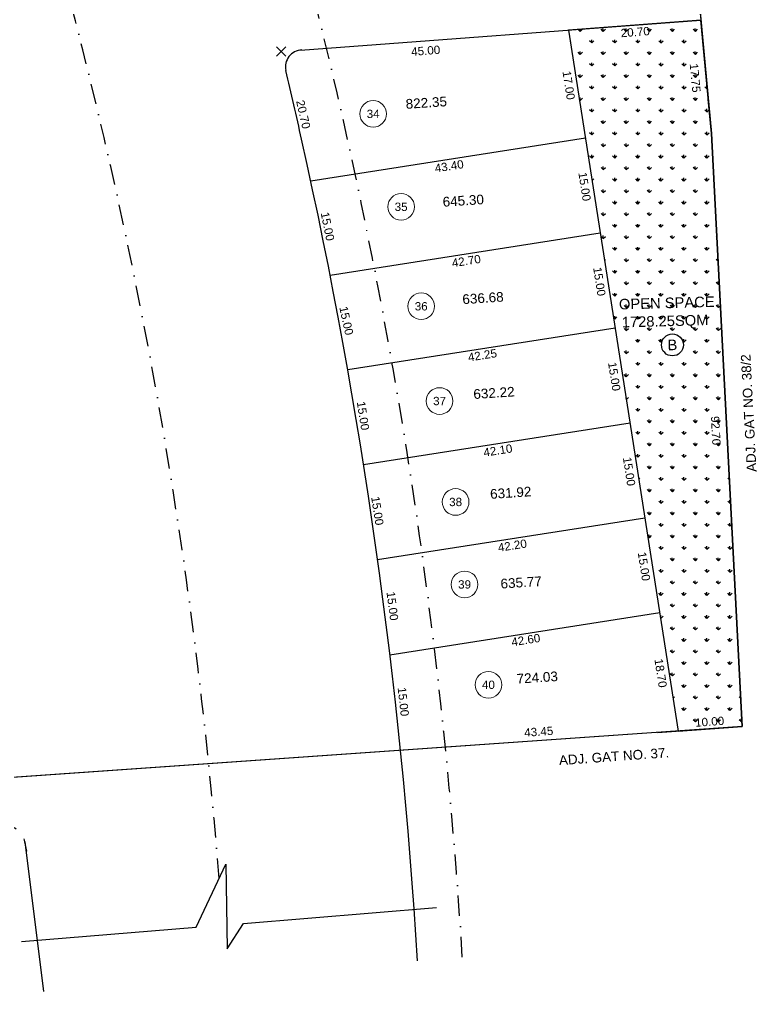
# Model space of a CAD drawing. Header units: millimetres. Extents: x 26213 to 35402, y -1028 to 2462.
# Drawn here: x 35287.1 to 35402.1, y 264 to 415.7 of the extents above; entities that cross this region are included whole.
import ezdxf
from ezdxf.enums import TextEntityAlignment as Align

# ---------------------------------------------------------------- set-up
doc = ezdxf.new("R2010")
doc.units = ezdxf.units.MM
doc.header["$PDMODE"] = 3
doc.header["$PDSIZE"] = 0.75
doc.linetypes.add('DASH', pattern=[1, 0.5, -0.5])
doc.linetypes.add('DASHDOT2', pattern=[12.7, 6.35, -3.175, 0, -3.175])
for name, color, linetype in [('adj. gat no', 76, 'Continuous'), ('AREA', 7, 'Continuous'), ('CENTER LINE', 225, 'Continuous'), ('DIMEMSION', 7, 'Continuous'), ('NUMBRING', 162, 'Continuous'), ('OPEN SPACE', 3, 'Continuous'), ('POINT', 190, 'Continuous')]:
    doc.layers.add(name, color=color, linetype=linetype)
doc.layers.add('CIRCLE', color=197, linetype='Continuous', lineweight=30)
doc.layers.add('LAYOUT PLAN', color=7, linetype='Continuous', lineweight=25)
doc.styles.get("Standard").update_dxf_attribs({"font": 'arial.ttf'})
doc.dimstyles.new('LAYOUT PLAN', dxfattribs={"dimtxt": 1.3, "dimasz": 1, "dimexe": 0.18, "dimexo": 0.0625, "dimgap": 0.09, "dimtad": 0, "dimrnd": 0.05, "dimzin": 0, "dimdsep": 46, "dimtxsty": 'Standard', "dimcen": 0, "dimse1": 1, "dimse2": 1, "dimsd1": 1, "dimsd2": 1, "dimadec": 0, "dimazin": 0, "dimtfac": 1, "dimtofl": 0, "dimtmove": 0, "dimatfit": 3, "dimfxl": 1, "dimtolj": 1, "dimtzin": 0, "dimarcsym": 0})

# ---------------------------------------------------------------- blocks, each defined once
blk = doc.blocks.new('*D3929')
at = {"layer": 'Defpoints', "color": 0}
for p in [(35389.81, 306.02), (35389.91, 304.61), (35346.57, 301.59)]:
    blk.add_point(p, dxfattribs=at)
at = {"layer": 'DIMEMSION', "color": 0, "insert": (35368.14, 304.51), "char_height": 1.3, "attachment_point": 5, "rotation": 3.9896}
blk.add_mtext('\\A1;43.45', dxfattribs=at)
blk = doc.blocks.new('*D3930')
at = {"layer": 'Defpoints', "color": 0}
for p in [(35335.57, 375.78), (35339.69, 361.32), (35338.32, 361.02)]:
    blk.add_point(p, dxfattribs=at)
at = {"layer": 'DIMEMSION', "color": 0, "insert": (35338.11, 368.65), "char_height": 1.3, "attachment_point": 5, "rotation": 282.1957}
blk.add_mtext('\\A1;15.00', dxfattribs=at)
blk = doc.blocks.new('*D3931')
at = {"layer": 'Defpoints', "color": 0}
for p in [(35339.56, 361.22), (35338.48, 361.05), (35340.8, 346.23)]:
    blk.add_point(p, dxfattribs=at)
at = {"layer": 'DIMEMSION', "color": 0, "insert": (35340.72, 353.81), "char_height": 1.3, "attachment_point": 5, "rotation": 278.8871}
blk.add_mtext('\\A1;15.00', dxfattribs=at)
blk = doc.blocks.new('*D3932')
at = {"layer": 'Defpoints', "color": 0}
for p in [(35340.8, 346.23), (35343.11, 331.41), (35344.12, 331.57)]:
    blk.add_point(p, dxfattribs=at)
at = {"layer": 'DIMEMSION', "color": 0, "insert": (35342.96, 338.98), "char_height": 1.3, "attachment_point": 5, "rotation": 278.8871}
blk.add_mtext('\\A1;15.00', dxfattribs=at)
blk = doc.blocks.new('*D3933')
at = {"layer": 'Defpoints', "color": 0}
for p in [(35343, 331.39), (35344.92, 316.51), (35346.27, 316.68)]:
    blk.add_point(p, dxfattribs=at)
at = {"layer": 'DIMEMSION', "color": 0, "insert": (35345.3, 324.12), "char_height": 1.3, "attachment_point": 5, "rotation": 277.3766}
blk.add_mtext('\\A1;15.00', dxfattribs=at)
blk = doc.blocks.new('*D3934')
at = {"layer": 'Defpoints', "color": 0}
for p in [(35344.92, 316.51), (35346.57, 301.59), (35347.83, 301.73)]:
    blk.add_point(p, dxfattribs=at)
at = {"layer": 'DIMEMSION', "color": 0, "insert": (35347, 309.19), "char_height": 1.3, "attachment_point": 5, "rotation": 276.3175}
blk.add_mtext('\\A1;15.00', dxfattribs=at)
blk = doc.blocks.new('*D3935')
at = {"layer": 'Defpoints', "color": 0}
for p in [(35387.02, 323.09), (35387.17, 322.11), (35344.92, 316.51)]:
    blk.add_point(p, dxfattribs=at)
at = {"layer": 'DIMEMSION', "color": 0, "insert": (35366.12, 318.82), "char_height": 1.3, "attachment_point": 5, "rotation": 8.8871}
blk.add_mtext('\\A1;42.60', dxfattribs=at)
blk = doc.blocks.new('*D3936')
at = {"layer": 'Defpoints', "color": 0}
for p in [(35384.7, 337.91), (35384.87, 336.82), (35343, 331.39)]:
    blk.add_point(p, dxfattribs=at)
at = {"layer": 'DIMEMSION', "color": 0, "insert": (35364.02, 333.56), "char_height": 1.3, "attachment_point": 5, "rotation": 8.8871}
blk.add_mtext('\\A1;42.20', dxfattribs=at)
blk = doc.blocks.new('*D3937')
at = {"layer": 'Defpoints', "color": 0}
for p in [(35382.38, 352.73), (35382.55, 351.65), (35340.8, 346.23)]:
    blk.add_point(p, dxfattribs=at)
at = {"layer": 'DIMEMSION', "color": 0, "insert": (35361.76, 348.4), "char_height": 1.3, "attachment_point": 5, "rotation": 8.8871}
blk.add_mtext('\\A1;42.10', dxfattribs=at)
blk = doc.blocks.new('*D3938')
at = {"layer": 'Defpoints', "color": 0}
for p in [(35380.06, 367.55), (35380.22, 366.53), (35338.32, 361.02)]:
    blk.add_point(p, dxfattribs=at)
at = {"layer": 'DIMEMSION', "color": 0, "insert": (35359.35, 363.26), "char_height": 1.3, "attachment_point": 5, "rotation": 8.8871}
blk.add_mtext('\\A1;42.25', dxfattribs=at)
blk = doc.blocks.new('*D3939')
at = {"layer": 'Defpoints', "color": 0}
for p in [(35377.75, 382.37), (35377.92, 381.27), (35335.57, 375.78)]:
    blk.add_point(p, dxfattribs=at)
at = {"layer": 'DIMEMSION', "color": 0, "insert": (35356.83, 377.97), "char_height": 1.3, "attachment_point": 5, "rotation": 8.8871}
blk.add_mtext('\\A1;42.70', dxfattribs=at)
blk = doc.blocks.new('*D3985')
at = {"layer": 'Defpoints', "color": 0}
for p in [(35389.83, 305.72), (35399.88, 305.3), (35389.91, 304.61)]:
    blk.add_point(p, dxfattribs=at)
at = {"layer": 'DIMEMSION', "color": 0, "insert": (35394.81, 306.07), "char_height": 1.3, "attachment_point": 5, "rotation": 3.9896}
blk.add_mtext('\\A1;10.00', dxfattribs=at)
blk = doc.blocks.new('*D3967')
at = {"layer": 'Defpoints', "color": 0}
for p in [(35372.8, 413.99), (35372.92, 412.45), (35327.94, 410.66)]:
    blk.add_point(p, dxfattribs=at)
at = {"layer": 'DIMEMSION', "color": 0, "insert": (35350.49, 410.78), "char_height": 1.3, "attachment_point": 5, "rotation": 4.2446}
blk.add_mtext('\\A1;45.00', dxfattribs=at)
blk = doc.blocks.new('*D3968')
at = {"layer": 'Defpoints', "color": 0}
for p in [(35332.55, 390.49), (35333.67, 390.72), (35335.57, 375.78)]:
    blk.add_point(p, dxfattribs=at)
at = {"layer": 'DIMEMSION', "color": 0, "insert": (35335.18, 383.36), "char_height": 1.3, "attachment_point": 5, "rotation": 281.6115}
blk.add_mtext('\\A1;15.00', dxfattribs=at)
blk = doc.blocks.new('*D3969')
at = {"layer": 'Defpoints', "color": 0}
for p in [(35327.94, 410.66), (35329.09, 410.93), (35332.55, 390.49)]:
    blk.add_point(p, dxfattribs=at)
at = {"layer": 'DIMEMSION', "color": 0, "insert": (35331.39, 400.84), "char_height": 1.3, "attachment_point": 5, "rotation": 282.8715}
blk.add_mtext('\\A1;20.70', dxfattribs=at)
blk = doc.blocks.new('*D3970')
at = {"layer": 'Defpoints', "color": 0}
for p in [(35375.43, 397.19), (35375.6, 396.11), (35332.55, 390.49)]:
    blk.add_point(p, dxfattribs=at)
at = {"layer": 'DIMEMSION', "color": 0, "insert": (35354.16, 392.76), "char_height": 1.3, "attachment_point": 5, "rotation": 8.8871}
blk.add_mtext('\\A1;43.40', dxfattribs=at)
blk = doc.blocks.new('*D3986')
at = {"layer": 'Defpoints', "color": 0}
for p in [(35393.44, 415.53), (35393.52, 414.46), (35372.8, 413.99)]:
    blk.add_point(p, dxfattribs=at)
at = {"layer": 'DIMEMSION', "color": 0, "insert": (35383.2, 413.69), "char_height": 1.3, "attachment_point": 5, "rotation": 4.2446}
blk.add_mtext('\\A1;20.70', dxfattribs=at)
blk = doc.blocks.new('*D3987')
at = {"layer": 'Defpoints', "color": 0}
for p in [(35393.38, 397.78), (35395.1, 397.86), (35399.88, 305.3)]:
    blk.add_point(p, dxfattribs=at)
at = {"layer": 'DIMEMSION', "color": 0, "insert": (35395.76, 351.5), "char_height": 1.3, "attachment_point": 5, "rotation": 272.9525}
blk.add_mtext('\\A1;92.70', dxfattribs=at)
blk = doc.blocks.new('*D3988')
at = {"layer": 'Defpoints', "color": 0}
for p in [(35393.44, 415.53), (35393.38, 397.7), (35395.1, 397.86)]:
    blk.add_point(p, dxfattribs=at)
at = {"layer": 'DIMEMSION', "color": 0, "insert": (35392.55, 406.53), "char_height": 1.3, "attachment_point": 5, "rotation": 275.382}
blk.add_mtext('\\A1;17.75', dxfattribs=at)
blk = doc.blocks.new('*D4033')
at = {"layer": 'Defpoints', "color": 0, "ltscale": 2}
for p in [(35372.8, 413.99), (35374.14, 396.99), (35375.43, 397.19)]:
    blk.add_point(p, dxfattribs=at)
at = {"layer": 'DIMEMSION', "color": 0, "ltscale": 2, "insert": (35372.82, 405.39), "char_height": 1.3, "attachment_point": 5, "rotation": 278.8871}
blk.add_mtext('\\A1;17.00', dxfattribs=at)
blk = doc.blocks.new('*D4034')
at = {"layer": 'Defpoints', "color": 0, "ltscale": 2}
for p in [(35375.43, 397.19), (35377.75, 382.37), (35376.45, 382.17)]:
    blk.add_point(p, dxfattribs=at)
at = {"layer": 'DIMEMSION', "color": 0, "ltscale": 2, "insert": (35375.3, 389.58), "char_height": 1.3, "attachment_point": 5, "rotation": 278.8871}
blk.add_mtext('\\A1;15.00', dxfattribs=at)
blk = doc.blocks.new('*D4035')
at = {"layer": 'Defpoints', "color": 0, "ltscale": 2}
for p in [(35377.75, 382.37), (35378.77, 367.35), (35380.06, 367.55)]:
    blk.add_point(p, dxfattribs=at)
at = {"layer": 'DIMEMSION', "color": 0, "ltscale": 2, "insert": (35377.61, 374.76), "char_height": 1.3, "attachment_point": 5, "rotation": 278.8871}
blk.add_mtext('\\A1;15.00', dxfattribs=at)
blk = doc.blocks.new('*D4036')
at = {"layer": 'Defpoints', "color": 0, "ltscale": 2}
for p in [(35380.06, 367.55), (35381.09, 352.53), (35382.38, 352.73)]:
    blk.add_point(p, dxfattribs=at)
at = {"layer": 'DIMEMSION', "color": 0, "ltscale": 2, "insert": (35379.93, 359.94), "char_height": 1.3, "attachment_point": 5, "rotation": 278.8871}
blk.add_mtext('\\A1;15.00', dxfattribs=at)
blk = doc.blocks.new('*D4037')
at = {"layer": 'Defpoints', "color": 0, "ltscale": 2}
for p in [(35382.38, 352.73), (35383.41, 337.71), (35384.7, 337.91)]:
    blk.add_point(p, dxfattribs=at)
at = {"layer": 'DIMEMSION', "color": 0, "ltscale": 2, "insert": (35382.25, 345.12), "char_height": 1.3, "attachment_point": 5, "rotation": 278.8871}
blk.add_mtext('\\A1;15.00', dxfattribs=at)
blk = doc.blocks.new('*D4038')
at = {"layer": 'Defpoints', "color": 0, "ltscale": 2}
for p in [(35384.7, 337.91), (35385.72, 322.89), (35387.02, 323.09)]:
    blk.add_point(p, dxfattribs=at)
at = {"layer": 'DIMEMSION', "color": 0, "ltscale": 2, "insert": (35384.57, 330.3), "char_height": 1.3, "attachment_point": 5, "rotation": 278.8871}
blk.add_mtext('\\A1;15.00', dxfattribs=at)
blk = doc.blocks.new('*D4039')
at = {"layer": 'Defpoints', "color": 0, "ltscale": 2}
for p in [(35387.02, 323.09), (35388.61, 304.41), (35389.91, 304.61)]:
    blk.add_point(p, dxfattribs=at)
at = {"layer": 'DIMEMSION', "color": 0, "ltscale": 2, "insert": (35387.17, 313.65), "char_height": 1.3, "attachment_point": 5, "rotation": 278.8871}
blk.add_mtext('\\A1;18.70', dxfattribs=at)

msp = doc.modelspace()

# ---------------------------------------------------------------- hatches: boundary and pattern name
h = msp.add_hatch()
h.set_pattern_fill('GRASS', color=3, scale=0.1)
h.set_pattern_definition([(90, (6107.9681, -802.1308), (-1.79605, 1.79605), [0.47625, -3.11585]), (45, (6107.9681, -802.1308), (-1.79605122, 1.79605122), [0.47625, -2.06375]), (135, (6107.9681, -802.1308), (-1.79605122, -1.79605122), [0.47625, -2.06375])])
h.paths.add_polyline_path([(35395.102, 397.864), (35393.446, 415.526), (35372.803, 413.994), (35389.907, 304.609), (35399.876, 305.304)])
h.paths.add_polyline_path([(35390.714, 364.872, -1), (35387.293, 364.872, -1)], flags=16)
h.paths.add_polyline_path([(35392.261, 304.538), (35397.443, 304.899), (35397.257, 307.572), (35392.075, 307.21)], flags=9)
h.paths.add_polyline_path([(35380.726, 412.153), (35385.907, 412.538), (35385.708, 415.209), (35380.528, 414.825)], flags=24)
h.paths.add_polyline_path([(35394.282, 354.014), (35394.55, 348.826), (35397.225, 348.964), (35396.958, 354.152)], flags=24)
h.paths.add_polyline_path([(35390.955, 409.054), (35391.443, 403.882), (35394.11, 404.134), (35393.622, 409.305)], flags=24)
h.paths.add_polyline_path([(35387.86, 363.606), (35390.215, 363.671), (35390.147, 366.138), (35387.792, 366.073)], flags=8)
h.paths.add_polyline_path([(35380.681, 367.003), (35395.119, 367.403), (35395.044, 370.105), (35380.606, 369.705)], flags=24)
h.paths.add_polyline_path([(35380.263, 369.931), (35396.051, 370.369), (35395.98, 372.921), (35380.192, 372.483)], flags=24)

# ---------------------------------------------------------------- linework, layer by layer
at = {"layer": 'CENTER LINE', "color": 5, "linetype": 'DASHDOT2', "ltscale": 0.5}
msp.add_arc((34538.683, 219.698), 782.031, 4.538707, 26.507549, dxfattribs=at)
at = {"layer": 'CENTER LINE', "color": 1, "linetype": 'DASHDOT2', "ltscale": 0.5}
msp.add_arc((34538.683, 219.698), 819.031, 3.474656, 23.176283, dxfattribs=at)
at = {"layer": 'CIRCLE', "linetype": 'Continuous', "lineweight": 15}
for centre in [(35342.293, 400.928), (35346.657, 386.426), (35349.793, 370.902), (35352.665, 356.117), (35355.168, 340.363), (35356.564, 327.495), (35360.283, 311.835)]:
    msp.add_circle(centre, 2.08, dxfattribs=at)
at = {"layer": 'LAYOUT PLAN', "lineweight": 25}
for p, q in [((35388.619, 466.998), (35395.102, 397.864)), ((35395.102, 397.864), (35399.876, 305.304))]:
    msp.add_line(p, q, dxfattribs=at)
at = {"layer": 'LAYOUT PLAN'}
msp.add_line((35330.966, 410.889), (35393.438, 415.525), dxfattribs=at)
at = {"layer": 'LAYOUT PLAN', "ltscale": 2}
for p, q in [((35332.551, 390.487), (35375.43, 397.192)), ((35335.573, 375.777), (35377.747, 382.372)), ((35338.321, 361.025), (35380.065, 367.552)), ((35340.795, 346.23), (35382.382, 352.732)), ((35342.996, 331.391), (35384.699, 337.912)), ((35344.922, 316.51), (35387.016, 323.092)), ((35399.876, 305.304), (35219.072, 292.694)), ((35287.948, 287.332), (35290.824, 263.958))]:
    msp.add_line(p, q, dxfattribs=at)
at = {"layer": 'LAYOUT PLAN', "color": 1, "lineweight": 30}
msp.add_lwpolyline([(35193.979, 374.488), (35179.023, 374.069), (35178.085, 408.899), (35174.469, 539.335), (35385.291, 528.044), (35388.619, 466.998), (35395.102, 397.864), (35399.876, 305.304), (35219.072, 292.694), (35217.131, 362.705), (35194.327, 362.065), (35193.979, 374.488)], close=True, dxfattribs=at)
at = {"layer": 'LAYOUT PLAN', "ltscale": 2}
msp.add_lwpolyline([(35349.23, 268.763, 0.0399337), (35331.123, 396.994, 0.003382), (35328.652, 407.698, 0.003382)], format="xyb", dxfattribs=at)
at = {"layer": 'LAYOUT PLAN', "linetype": 'DASH', "ltscale": 4, "flags": 128}
msp.add_lwpolyline([(35288.232, 285.856), (35287.948, 287.332, 0.3795171), (35284.793, 289.759), (35181.712, 282.57)], format="xyb", dxfattribs=at)
at = {"layer": 'LAYOUT PLAN', "ltscale": 2}
msp.add_lwpolyline([(35287.386, 271.748), (35314.692, 273.994), (35319.324, 283.842), (35319.515, 270.647), (35322.071, 274.601), (35352.2, 277.08)], dxfattribs=at)
msp.add_arc((35331.249, 408.249), 2.655, 92.37244, 191.96937, dxfattribs=at)
at = {"layer": 'OPEN SPACE', "color": 116, "lineweight": 30, "ltscale": 2, "true_color": 0x006b36}
for p, q in [((35393.446, 415.526), (35372.803, 413.994)), ((35395.102, 397.864), (35393.446, 415.526)), ((35372.803, 413.994), (35389.907, 304.609)), ((35399.876, 305.304), (35395.102, 397.864)), ((35386.683, 304.384), (35399.876, 305.304))]:
    msp.add_line(p, q, dxfattribs=at)
at = {"layer": 'OPEN SPACE', "color": 116, "lineweight": 30, "true_color": 0x006b36}
for p, q in [((35395.102, 397.864), (35394.602, 403.198)), ((35399.876, 305.304), (35395.102, 397.864)), ((35386.683, 304.384), (35399.876, 305.304))]:
    msp.add_line(p, q, dxfattribs=at)
at = {"layer": 'OPEN SPACE', "color": 116, "lineweight": 30, "ltscale": 2, "true_color": 0x006b36}
msp.add_lwpolyline([(35395.102, 397.864), (35393.446, 415.526), (35372.803, 413.994), (35389.907, 304.609), (35399.876, 305.304)], close=True, dxfattribs=at)
msp.add_circle((35389.003, 364.872), 1.711, dxfattribs=at)
at = {"layer": 'POINT'}
msp.add_point((35327.94, 410.664), dxfattribs=at)

# ---------------------------------------------------------------- texts
at = {"layer": 'adj. gat no', "char_height": 1.5, "attachment_point": 4}
for s, insert, width, rotation in [('\\pi6.6166;ADJ. GAT NO. 38/2 ', (35401.745, 338.442), 31.5218, 93.01309), ('\\pi2.0597;ADJ. GAT NO. 37. ', (35369.239, 299.882), 21.17083, 4.09583)]:
    msp.add_mtext(s, dxfattribs=dict(at, insert=insert, width=width, rotation=rotation))
at = {"layer": 'AREA'}
for s, p in [('822.35', (35350.59, 402.676)), ('645.30', (35356.361, 387.397)), ('636.68', (35359.438, 372.191)), ('632.22', (35361.152, 357.388)), (' 631.92', (35363.473, 341.784)), ('635.77', (35365.39, 327.804)), ('724.03', (35367.903, 312.969))]:
    msp.add_text(s, height=1.5096, rotation=3.72955, dxfattribs=at).set_placement(p, align=Align.MIDDLE_CENTER)
at = {"layer": 'NUMBRING', "color": 7}
for s, p in [('34', (35342.293, 400.928)), ('35', (35346.657, 386.426)), ('36', (35349.793, 370.902)), ('37', (35352.665, 356.117)), ('38', (35355.168, 340.363)), ('39', (35356.564, 327.495)), ('40', (35360.283, 311.835))]:
    msp.add_text(s, height=1.3, rotation=359.96079, dxfattribs=at).set_placement(p, align=Align.MIDDLE)
at = {"layer": 'OPEN SPACE', "color": 116, "lineweight": 30, "ltscale": 2, "true_color": 0x006b36}
for s, p in [('OPEN SPACE', (35380.676, 370.396)), ('1728.25SQM', (35381.116, 367.593))]:
    msp.add_text(s, height=1.6451, rotation=1.58814, dxfattribs=at).set_placement(p)
msp.add_text('B', height=1.645, rotation=1.58814, dxfattribs=at).set_placement((35389.003, 364.872), align=Align.MIDDLE)

# ---------------------------------------------------------------- dimensions: what is measured, and where the dimension line sits
at = {"layer": 'DIMEMSION'}
for p1, p2, distance, picture, middle in [((35372.803, 413.994), (35393.438, 415.525), -1.073, '*D3986', (35383.2, 413.689)), ((35393.438, 415.525), (35395.102, 397.864), -1.73, '*D3988', (35392.548, 406.533)), ((35327.94, 410.664), (35372.803, 413.994), -1.552, '*D3967', (35350.486, 410.782)), ((35332.551, 390.487), (35327.94, 410.664), -1.178, '*D3969', (35331.394, 400.838)), ((35399.876, 305.304), (35395.102, 397.864), 1.728, '*D3987', (35395.763, 351.495)), ((35332.551, 390.487), (35375.43, 397.192), -1.091, '*D3970', (35354.159, 392.761)), ((35335.573, 375.777), (35332.551, 390.487), -1.143, '*D3968', (35335.181, 383.362)), ((35335.573, 375.777), (35377.747, 382.372), -1.12, '*D3939', (35356.833, 377.968)), ((35338.321, 361.025), (35380.065, 367.552), -1.036, '*D3938', (35359.353, 363.265)), ((35340.795, 346.23), (35338.478, 361.049), -1.099, '*D3931', (35340.723, 353.809)), ((35340.795, 346.23), (35382.382, 352.732), -1.094, '*D3937', (35361.758, 348.4)), ((35340.795, 346.23), (35343.113, 331.41), 1.018, '*D3932', (35342.96, 338.977)), ((35342.996, 331.391), (35384.699, 337.912), -1.107, '*D3936', (35364.019, 333.558)), ((35342.996, 331.391), (35344.922, 316.51), 1.354, '*D3933', (35345.302, 324.125)), ((35344.922, 316.51), (35387.016, 323.092), -0.993, '*D3935', (35366.123, 318.82)), ((35344.922, 316.51), (35346.575, 301.586), 1.262, '*D3934', (35347.003, 309.187)), ((35399.876, 305.304), (35389.907, 304.609), -1.114, '*D3985', (35394.814, 306.068)), ((35346.575, 301.586), (35389.907, 304.609), 1.417, '*D3929', (35368.142, 304.511))]:
    dim = msp.add_aligned_dim(p1=p1, p2=p2, distance=distance, dimstyle='LAYOUT PLAN', override={"dimfxl": 0.1, "dimfxlon": 1}, dxfattribs=at)
    dim.commit()
    dim.dimension.update_dxf_attribs({"geometry": picture, "text_midpoint": middle})
at = {"layer": 'DIMEMSION', "ltscale": 2}
dim = msp.add_aligned_dim(p1=(35372.803, 413.994), p2=(35375.43, 397.192), distance=-1.308, dimstyle='LAYOUT PLAN', dxfattribs=at)
dim.commit()
dim.dimension.update_dxf_attribs({"geometry": '*D4033', "text_midpoint": (35372.824, 405.391)})
for base, p1, p2, picture, middle in [((35376.455, 382.17), (35375.43, 397.192), (35377.747, 382.372), '*D4034', (35375.296, 389.58)), ((35378.772, 367.35), (35377.747, 382.372), (35380.065, 367.552), '*D4035', (35377.613, 374.76)), ((35381.089, 352.53), (35380.065, 367.552), (35382.382, 352.732), '*D4036', (35379.931, 359.94)), ((35383.406, 337.71), (35382.382, 352.732), (35384.699, 337.912), '*D4037', (35382.248, 345.12)), ((35385.724, 322.89), (35384.699, 337.912), (35387.016, 323.092), '*D4038', (35384.565, 330.3)), ((35388.614, 304.406), (35387.016, 323.092), (35389.907, 304.609), '*D4039', (35387.169, 313.648))]:
    dim = msp.add_linear_dim(base=base, p1=p1, p2=p2, angle=98.88705, dimstyle='LAYOUT PLAN', override={"dimtmove": 1}, dxfattribs=at)
    dim.commit()
    dim.dimension.update_dxf_attribs({"geometry": picture, "text_midpoint": middle})
at = {"layer": 'DIMEMSION'}
dim = msp.add_linear_dim(base=(35339.689, 361.321), p1=(35335.573, 375.777), p2=(35338.321, 361.025), angle=102.19568, dimstyle='LAYOUT PLAN', override={"dimtmove": 1, "dimfxl": 0.1, "dimfxlon": 1}, dxfattribs=at)
dim.commit()
dim.dimension.update_dxf_attribs({"geometry": '*D3930', "text_midpoint": (35338.105, 368.651)})

doc.saveas('drawing.dxf')
